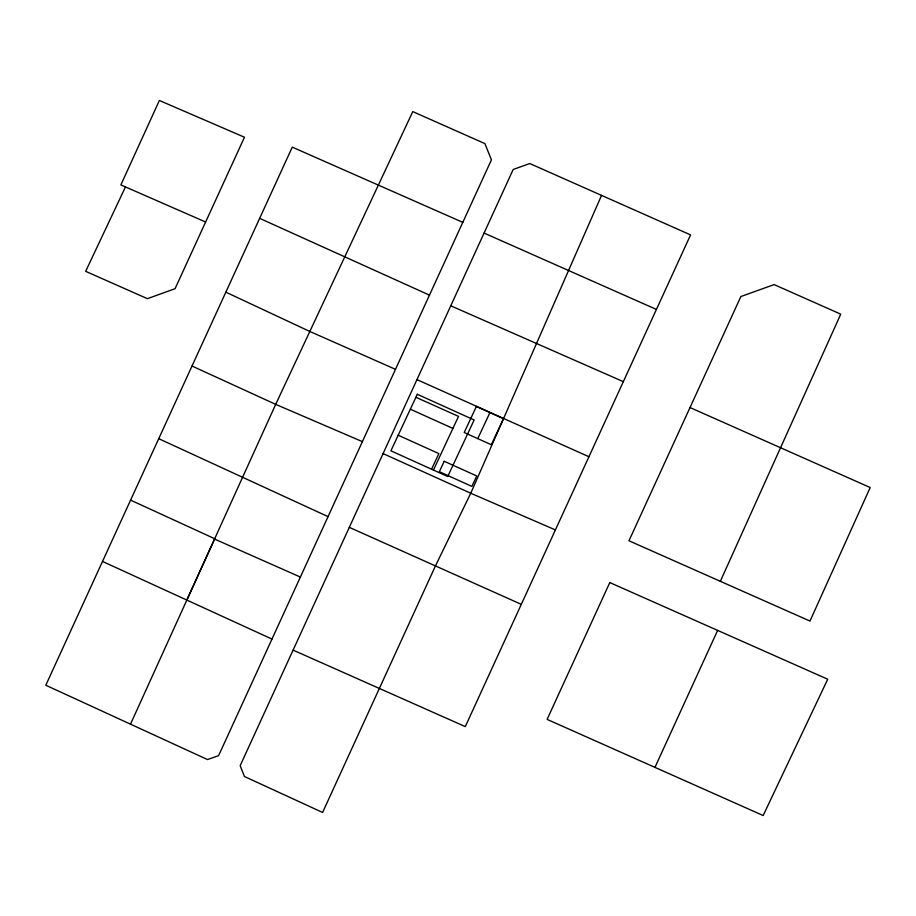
<?xml version="1.0" encoding="UTF-8"?>
<svg xmlns="http://www.w3.org/2000/svg" width="916" height="916" viewBox="0 0 916 916"><rect width="100%" height="100%" fill="white"/><g stroke="black" fill="none" stroke-linecap="round" stroke-linejoin="round"><path stroke-width="1.37" d="M601.549 195.383L470.755 493.232L435.535 565.722L322.604 812.458L244.423 776.505L240.175 765.684L513.189 169.483L529.803 163.54L690.572 234.897L465.294 726.617L293.12 650.131M720.354 581.305L840.751 314.154L774.123 284.601L740.884 296.521L628.971 540.772L809.973 621.071L870.2 487.53L690.023 407.551M130.507 724.167L275.693 404.357L412.784 111.603L484.93 143.629L491.423 159.831L218.603 755.643L207.508 759.559L45.8 685.237L292.273 147.144L462.82 222.359M186.864 600.072L214.733 538.734L130.553 500.113M205.619 222.004L120.866 184.917L159.361 100.474L244.48 137.24L175.059 288.7L147.407 298.673L85.657 271.331L125.458 186.944M654.951 767.39L717.64 630.38M431.562 469.21L438.856 453.592L398.197 435.215M433.451 470.057L458.515 416.391L415.921 397.281M477.774 438.627L489.934 412.601M362.404 441.649L275.693 404.357L192.039 366.045M555.394 529.917L470.755 493.232L383.094 453.603M450.809 305.807L623.361 381.674M656.44 309.448L484.072 233.065M395.54 369.354L309.448 331.294L225.874 292.181M214.55 539.066L300.402 577.069M349.328 527.364L521.318 604.354M416.986 379.625L588.908 456.729M259.697 218.363L429.49 295.147M410.357 409.189L452.893 428.425M102.512 561.439L271.983 639.082M158.72 438.672L328.077 516.647M609.793 582.565L547.115 719.392L763.154 815.526L827.732 679.225L609.793 582.565M417.318 394.281L390.903 450.832L447.729 476.515L474.145 419.975L417.318 394.281M444.214 461.275L439.348 471.683L471.877 486.396L476.744 475.976L444.214 461.275M476.377 406.475L464.217 432.501L491.331 444.752L503.479 418.726L476.377 406.475"/></g></svg>
